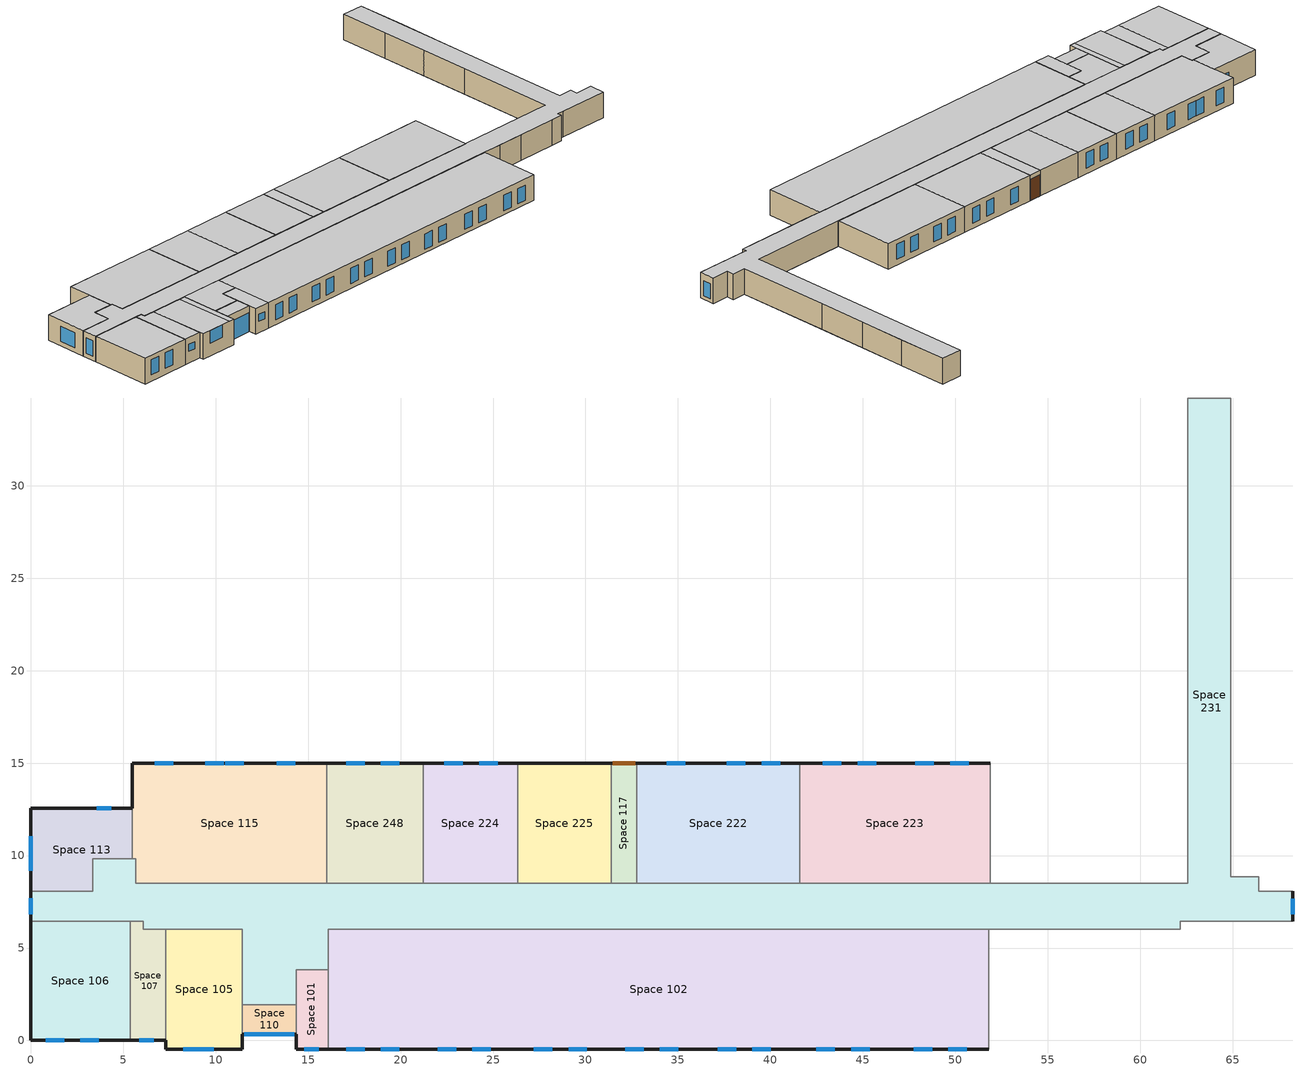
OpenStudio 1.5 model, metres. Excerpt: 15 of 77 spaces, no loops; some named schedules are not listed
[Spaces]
Space 101
 floor ground: 16.1,3.84 16.1,-0.46 14.37,-0.46 14.37,3.84 z0
 wall outside: 14.37,0.34 14.37,-0.46 16.1,-0.46 z0:2.7
 wall to Space 110: 14.37,1.94 14.37,0.34 z0:2.7
 wall to Space 231: 16.1,3.84 14.37,3.84 14.37,1.94 z0:2.7
 wall to Space 102: 16.1,-0.46 16.1,3.84 z0:2.7
 window: 14.8,-0.46 15.58,-0.46 z1.19:1.94
 ceiling to Space 235: 16.1,-0.46 16.1,3.84 14.37,3.84 14.37,-0.46 z2.7
Space 102
 floor ground: 51.82,6.01 51.82,-0.46 16.1,-0.46 16.1,6.01 z0
 wall outside: 16.1,-0.46 51.82,-0.46 z0:2.7
 wall to Space 231: 51.82,6.01 16.1,6.01 16.1,3.84 z0:2.7
 wall to Space 103: 51.82,-0.46 51.82,6.01 z0:2.7
 window: 29.08,-0.46 30.08,-0.46 / 27.2,-0.46 28.2,-0.46 z0.51:2.11; 32.15,-0.46 33.15,-0.46 / 44.37,-0.46 45.37,-0.46 / 34.03,-0.46 35.03,-0.46 / 49.63,-0.46 50.63,-0.46 / 42.49,-0.46 43.49,-0.46 / 47.75,-0.46 48.75,-0.46 z0.45:2.05; 17.05,-0.46 18.05,-0.46 / 18.93,-0.46 19.93,-0.46 z0.52:2.12; 22.01,-0.46 23.01,-0.46 / 23.89,-0.46 24.89,-0.46 z0.55:2.15; 37.15,-0.46 38.15,-0.46 / 39.03,-0.46 40.03,-0.46 z0.38:1.98
 ceiling to Space 235: 51.82,-0.46 51.82,6.01 16.1,6.01 16.1,-0.46 z2.7
Space 105
 floor ground: 11.45,6.01 11.45,-0.46 7.3,-0.46 7.3,6.01 z0
 wall outside: 7.3,0 7.3,-0.46 11.45,-0.46 11.45,0.34 z0:2.7
 wall to Space 107: 7.3,6.01 7.3,0 z0:2.7
 wall to Space 231: 11.45,1.94 11.45,6.01 7.3,6.01 z0:2.7
 wall to Space 110: 11.45,0.34 11.45,1.94 z0:2.7
 window: 8.26,-0.46 9.88,-0.46 z1.35:2.7
 ceiling to Space 127: 10.8,-0.46 10.8,6.01 7.3,6.01 7.3,-0.46 z2.7
 ceiling to Space 235: 11.45,-0.46 11.45,6.01 10.8,6.01 10.8,-0.46 z2.7
Space 106
 floor ground: 5.36,6.45 5.36,0 0,0 0,6.45 z0
 wall outside: 0,6.45 0,0 5.36,0 z0:2.7
 wall to Space 231: 5.36,6.45 0,6.45 z0:2.7
 wall to Space 107: 5.36,0 5.36,6.45 z0:2.7
 window: 0.8,0 1.8,0 / 2.68,0 3.68,0 z0.67:2.27
 ceiling to Space 130: 5.36,0 5.36,6.45 0,6.45 0,0 z2.7
Space 107
 floor ground: 6.09,6.45 6.09,6.01 7.3,6.01 7.3,0 5.36,0 5.36,6.45 z0
 wall outside: 5.36,0 7.3,0 z0:2.7
 wall to Space 231: 7.3,6.01 6.09,6.01 6.09,6.45 5.36,6.45 z0:2.7
 window: 5.87,0 6.65,0 z1.23:1.98
 ceiling to Space 131: 7.3,0 7.3,6.01 6.09,6.01 6.09,6.45 5.36,6.45 5.36,0 z2.7
Space 110
 floor ground: 14.37,1.94 14.37,0.34 11.45,0.34 11.45,1.94 z0
 wall outside: 11.45,0.34 14.37,0.34 z0:2.7
 wall to Space 231: 14.37,1.94 11.45,1.94 z0:2.7
 window: 11.56,0.34 14.26,0.34 z0:2
 ceiling to Space 235: 14.37,0.34 14.37,1.94 11.45,1.94 11.45,0.34 z2.7
Space 113
 floor ground: 5.49,12.56 5.49,9.83 3.34,9.83 3.34,8.07 0,8.07 0,12.56 z0
 wall outside: 5.49,12.56 0,12.56 0,8.07 z0:2.7
 wall to Space 115: 5.49,9.83 5.49,12.56 z0:2.7
 wall to Space 231: 0,8.07 3.34,8.07 3.34,9.83 5.49,9.83 z0:2.7
 window: 4.34,12.56 3.56,12.56 z0.91:1.66; 0,11.04 0,9.19 z0.48:2.08
 ceiling to Space 135: 3.34,8.07 3.34,9.83 5.49,9.83 5.49,12.56 0,12.56 0,8.07 z2.7
Space 115
 floor ground: 16,15.01 16,8.5 5.67,8.5 5.67,9.83 5.49,9.83 5.49,15.01 z0
 wall outside: 16,15.01 5.49,15.01 5.49,12.56 z0:2.7
 wall to Space 248: 16,8.5 16,15.01 z0:2.7
 wall to Space 231: 5.49,9.83 5.67,9.83 5.67,8.5 16,8.5 z0:2.7
 window: 11.53,15.01 10.53,15.01 / 7.72,15.01 6.72,15.01 / 10.43,15.01 9.43,15.01 / 14.31,15.01 13.31,15.01 z0.55:2.15
 ceiling to Space 137: 16,8.5 16,15.01 5.49,15.01 5.49,9.83 5.67,9.83 5.67,8.5 z2.7
Space 117
 floor ground: 32.78,15.01 32.78,8.5 31.4,8.5 31.4,15.01 z0
 wall outside: 32.78,15.01 31.4,15.01 z0:2.7
 wall to Space 222: 32.78,8.5 32.78,15.01 z0:2.7
 wall to Space 231: 31.4,8.5 32.78,8.5 z0:2.7
 wall to Space 225: 31.4,15.01 31.4,8.5 z0:2.7
 door: 32.68,15.01 31.48,15.01 z0:2.25
 ceiling to Space 220: 32.78,8.5 32.78,15.01 31.4,15.01 31.4,8.5 z2.7
Space 222
 floor ground: 41.58,15.01 41.58,8.5 32.78,8.5 32.78,15.01 z0
 wall outside: 41.58,15.01 32.78,15.01 z0:2.7
 wall to Space 223: 41.58,8.5 41.58,15.01 z0:2.7
 wall to Space 231: 32.78,8.5 41.58,8.5 z0:2.7
 window: 40.53,15.01 39.53,15.01 / 38.65,15.01 37.65,15.01 / 35.4,15.01 34.4,15.01 z0.55:2.15
 ceiling to Space 220: 41.58,8.5 41.58,15.01 32.78,15.01 32.78,8.5 z2.7
Space 223
 floor ground: 51.89,15.01 51.89,8.5 41.58,8.5 41.58,15.01 z0
 wall outside: 51.89,15.01 41.58,15.01 z0:2.7
 wall to Space 231: 41.58,8.5 51.89,8.5 z0:2.7
 wall to Space 119: 51.89,8.5 51.89,15.01 z0:2.7
 window: 48.84,15.01 47.84,15.01 / 50.72,15.01 49.72,15.01 z0.6:2.2; 45.72,15.01 44.72,15.01 / 43.84,15.01 42.84,15.01 z0.55:2.15
 ceiling to Space 220: 51.89,8.5 51.89,15.01 41.58,15.01 41.58,8.5 z2.7
Space 224
 floor ground: 26.32,15.01 26.32,8.5 21.22,8.5 21.22,15.01 z0
 wall outside: 26.32,15.01 21.22,15.01 z0:2.7
 wall to Space 231: 21.22,8.5 26.32,8.5 z0:2.7
 wall to Space 248: 21.22,15.01 21.22,8.5 z0:2.7
 wall to Space 225: 26.32,8.5 26.32,15.01 z0:2.7
 window: 25.25,15.01 24.25,15.01 / 23.37,15.01 22.37,15.01 z0.61:2.21
 ceiling to Space 220: 26.32,8.5 26.32,15.01 21.22,15.01 21.22,8.5 z2.7
Space 225
 floor ground: 31.4,15.01 31.4,8.5 26.32,8.5 26.32,15.01 z0
 wall outside: 31.4,15.01 26.32,15.01 z0:2.7
 wall to Space 231: 26.32,8.5 31.4,8.5 z0:2.7
 ceiling to Space 220: 31.4,8.5 31.4,15.01 26.32,15.01 26.32,8.5 z2.7
Space 231
 floor ground: 64.91,34.75 64.91,8.86 66.41,8.86 66.41,8.07 68.25,8.07 68.25,6.45 62.18,6.45 62.18,6.01 16.1,6.01 16.1,3.84 14.37,3.84 14.37,1.94 11.45,1.94 11.45,6.01 6.09,6.01 6.09,6.45 0,6.45 0,8.07 3.34,8.07 3.34,9.83 5.67,9.83 5.67,8.5 62.57,8.5 62.57,34.75 z0
 wall outside: 68.25,6.45 68.25,8.07 / 0,8.07 0,6.45 z0:2.7
 wall to Space 124: 64.91,29.43 64.91,34.75 z0:2.7
 wall to Space 122: 64.91,24.31 64.91,29.43 z0:2.7
 wall to Space 121: 64.91,19 64.91,24.31 z0:2.7
 wall to Space 114: 68.25,8.07 66.41,8.07 66.41,8.86 64.91,8.86 64.91,19 z0:2.7
 wall to Space 109: 62.9,6.45 68.25,6.45 z0:2.7
 wall to Space 233: 60.93,6.01 62.18,6.01 62.18,6.45 62.9,6.45 z0:2.7
 wall to Space 232: 56.8,6.01 60.93,6.01 z0:2.7
 wall to Space 103: 51.82,6.01 53.88,6.01 z0:2.7
 wall to Space 248: 21.22,8.5 16,8.5 z0:2.7
 wall to Space 119: 62.57,19 62.57,8.5 51.89,8.5 z0:2.7
 wall to Space 125: 62.57,34.75 62.57,29.44 z0:2.7
 wall to Space 126: 64.91,34.75 62.57,34.75 z0:2.7
 wall to Space 123: 62.57,29.44 62.57,24.32 z0:2.7
 wall to Space 234: 53.88,6.01 56.8,6.01 z0:2.7
 wall to Space 120: 62.57,24.32 62.57,19 z0:2.7
 window: 68.25,6.82 68.25,7.68 z0.36:1.96; 0,7.69 0,6.84 z0.45:2.05
 ceiling to Space 238: 62.18,6.01 62.18,6.45 68.25,6.45 68.25,8.07 66.41,8.07 66.41,8.86 64.91,8.86 64.91,34.75 62.57,34.75 62.57,8.5 5.67,8.5 5.67,9.83 3.34,9.83 3.34,8.07 0,8.07 0,6.45 6.09,6.45 6.09,6.01 z2.7
 ceiling to Space 235: 14.37,1.94 14.37,3.84 16.1,3.84 16.1,6.01 11.45,6.01 11.45,1.94 z2.7
Space 248
 floor ground: 21.22,15.01 21.22,8.5 16,8.5 16,15.01 z0
 wall outside: 21.22,15.01 16,15.01 z0:2.7
 window: 18.05,15.01 17.05,15.01 / 19.93,15.01 18.93,15.01 z0.61:2.21
 ceiling to Space 247: 21.22,8.5 21.22,15.01 16,15.01 16,8.5 z2.7
[Site]
Site 1: Latitude {deg}=53.53; Longitude {deg}=-114.1; Time Zone {hr}=-7; Elevation {m}=723
[Building]
B45 OR Quarters (Barracks): North Axis {deg}=-45; Nominal Floor to Floor Height {m}=3; Default Construction Set=Vintage 4 (Barracks); Default Schedule Set=NRCan Cold Lake Default Schedule Set (Barracks)
[ClimateZones]
Climate Zone Institution Name 1=ASHRAE; Climate Zone Document Name 1=ANSI/ASHRAE Standard 169; Climate Zone Document Year 1=2006; Climate Zone Institution Name 2=CEC; Climate Zone Document Name 2=California Climate Zone Descriptions; Climate Zone Document Year 2=1995
[SizingPeriod:DesignDay] Barometric Pressure {Pa}=92936; Wind Direction {deg}=180; Sky Clearness=0; Rain Indicator=0; Snow Indicator=0; Day of Month=21; Daylight Saving Time Indicator=0; Dry-Bulb Temperature Range Modifier Type=DefaultMultipliers
Name | Maximum Dry-Bulb Temperature {C} | Daily Dry-Bulb Temperature Range {deltaC} | Humidity Indicating Conditions at Maximum Dry-Bulb {BasedOnField A3} | Wind Speed {m/s} | Month | Day Type | Humidity Indicating Type | Solar Model Indicator | ASHRAE Taub | ASHRAE Taud
Edmonton Stony Plain Ann Clg .4% Condns DP=>MDB | 22.6 | 12 | 16.5 | 3.8 | 7 | SummerDesignDay | Dewpoint | ASHRAETau | 0.353 | 2.369
Edmonton Stony Plain Ann Clg .4% Condns DB=>MWB | 27.5 | 12 | 17.6 | 3.8 | 7 | SummerDesignDay | Wetbulb | ASHRAETau | 0.353 | 2.369
Edmonton Stony Plain Ann Htg 99.6% Condns DB | -32.5 | 0 | -32.5 | 1.9 | 1 | WinterDesignDay | Wetbulb | ASHRAEClearSky
Edmonton Stony Plain Ann Htg Wind 99.6% Condns WS=>MCDB | -5.8 | 0 | -5.8 | 11.6 | 1 | WinterDesignDay | Wetbulb | ASHRAEClearSky
[Construction]
000 ExtSlabCarpet 4in ClimateZone 1-8: MAT-CC05 4 HW CONCRETE, CP02 CARPET PAD
000 Interior Ceiling: 000 M11 100mm lightweight concrete, 000 F05 Ceiling air space resistance, 000 F16 Acoustic tile
000 Interior Floor: 000 F16 Acoustic tile, 000 F05 Ceiling air space resistance, 000 M11 100mm lightweight concrete
000 Interior Wall: 000 G01a 19mm gypsum board, 000 F04 Wall air space resistance, 000 G01a 19mm gypsum board
V4-Barracks Wall R18: V4-Barracks Wall mtl R18
V4-Barracks Roof R37: V4-Barracks Roof mtl R37
V4 Window R1.6: V4 Windows R1.6
V4 Door R4: V4 Door mtl R4
[Material]
Name | Roughness | Thickness | Conductivity | Density | Specific Heat | Thermal Absorptance | Solar Absorptance | Visible Absorptance
000 F16 Acoustic tile | MediumSmooth | 0.0191 | 0.06 | 368 | 590
000 G01a 19mm gypsum board | MediumSmooth | 0.019 | 0.16 | 800 | 1090
000 M11 100mm lightweight concrete | MediumRough | 0.1016 | 0.53 | 1280 | 840
MAT-CC05 4 HW CONCRETE | Rough | 0.1016 | 1.311 | 2240 | 836.8 | 0.9 | 0.7 | 0.7
V4-Barracks Wall mtl R18 | MediumRough | 0.141 | 0.045 | 265 | 836.8 | 0.9 | 0.7 | 0.7
V4-Barracks Roof mtl R37 | MediumRough | 0.3 | 0.045 | 265 | 836.8 | 0.9 | 0.7 | 0.7
V4 Door mtl R4 | MediumRough | 0.03169 | 0.045 | 265 | 836.8 | 0.9 | 0.7 | 0.7
[Material:AirGap]
Name | Thermal Resistance
000 F04 Wall air space resistance | 0.15
000 F05 Ceiling air space resistance | 0.18
[Material:NoMass]
CP02 CARPET PAD: Roughness=VeryRough; Thermal Resistance=0.2165; Thermal Absorptance=0.9; Solar Absorptance=0.7; Visible Absorptance=0.8
[DefaultConstructionSet]
Vintage 4 (Barracks): Default Exterior Surface Constructions=Default Surface Constructions 1; Default Interior Surface Constructions=Default Surface Constructions 2; Default Ground Contact Surface Constructions=Default Surface Constructions 3; Default Exterior SubSurface Constructions=Default Sub Surface Constructions 1; Default Interior SubSurface Constructions=Default Sub Surface Constructions 2
[DefaultSurfaceConstructions]
Name | Floor Construction | Wall Construction | Roof Ceiling Construction
Default Surface Constructions 1 | 000 ExtSlabCarpet 4in ClimateZone 1-8 | V4-Barracks Wall R18 | V4-Barracks Roof R37
Default Surface Constructions 2 | 000 Interior Floor | 000 Interior Wall | 000 Interior Ceiling
Default Surface Constructions 3 | 000 ExtSlabCarpet 4in ClimateZone 1-8 | 000 ExtSlabCarpet 4in ClimateZone 1-8 | 000 ExtSlabCarpet 4in ClimateZone 1-8
[DefaultSubSurfaceConstructions]
Name | Fixed Window Construction | Operable Window Construction | Door Construction | Glass Door Construction
Default Sub Surface Constructions 1 | V4 Window R1.6 | V4 Window R1.6 | V4 Door R4 | V4 Window R1.6
Default Sub Surface Constructions 2
[WindowMaterial:SimpleGlazingSystem]
V4 Windows R1.6: U-Factor {W/m2-K}=3.549; Solar Heat Gain Coefficient=0.6; Visible Transmittance=0.7
[ThermostatSetpoint:DualSetpoint] Heating Setpoint Temperature Schedule=Heating SP 21C
Name | Cooling Setpoint Temperature Schedule
Thermostat Setpoint Dual Setpoint 41; Thermostat Setpoint Dual Setpoint 42; Thermostat Setpoint Dual Setpoint 44; Thermostat Setpoint Dual Setpoint 45; Thermostat Setpoint Dual Setpoint 46 | Cooling Setpoint 24C
Thermostat Setpoint Dual Setpoint 51; Thermostat Setpoint Dual Setpoint 52; Thermostat Setpoint Dual Setpoint 55; Thermostat Setpoint Dual Setpoint 56; Thermostat Setpoint Dual Setpoint 59; Thermostat Setpoint Dual Setpoint 60 | Cooling SP 35C
[DesignSpecification:OutdoorAir] Outdoor Air Flow per Floor Area {m3/s-m2}=0
Name | Outdoor Air Flow per Person {m3/s-person} | Outdoor Air Flow Rate {m3/s}
MNECB-Bedroom-G-oa | 0.0075
MNECB-Washing-C-oa | 0.012
MNECB-Active Stairway-*-oa; MNECB-Active Storage Bulky-E-oa; MNECB-Corridors-*-oa | 0.025
MNECB-Mechanical/electrical room-*-oa | 0.025 | 0
MNECB-Toilet and Washrooms-*-oa | 0.03
[BuildingStory]
Building Story 1: Nominal Z Coordinate {m}=0; Nominal Floor to Floor Height {m}=2.7
[Space] Building Story=Building Story 1
Name | Space Type | Thermal Zone
Space 101 | Storage/Warehouse-Active Storage Bulky | GF-Storage
Space 102 | Dormitory-Bedroom | GF-Bdroom 16-18-20A-20B-20C-21-24
Space 105 | Service and Common-Active Stairway | GF-Stairs1
Space 106 | Dormitory-Bedroom | GF-Bdroom 27
Space 107 | Storage/Warehouse-Active Storage Bulky | GF-Storage 26
Space 110 | Service and Common-Corridors | GF-Entrance 1
Space 113 | Dormitory-Bedroom | GF-Bdroom 28
Space 115 | Service and Common-Toilet and Washrooms | GF-Washroom and Laundry 25-23
Space 117 | Service and Common-Corridors | GF-Corridor2
Space 222; Space 225 | Service and Common-Mechanical/electrical room | GF-Mech and Elec room 20
Space 223 | Dormitory-Bedroom | GF-Bdroom 17-19
Space 224 | Dormitory-Bedroom | GF-Bdroom 22
Space 231 | Service and Common-Corridors | GF-Corridor
Space 248 | Laundry-Washing | GF-Washroom and Laundry 25-23
[SpaceType] Default Schedule Set=NRCan Cold Lake Default Schedule Set (Barracks)
Name | Design Specification Outdoor Air Object
Dormitory-Bedroom | MNECB-Bedroom-G-oa
Laundry-Washing | MNECB-Washing-C-oa
Service and Common-Active Stairway | MNECB-Active Stairway-*-oa
Service and Common-Mechanical/electrical room | MNECB-Mechanical/electrical room-*-oa
Storage/Warehouse-Active Storage Bulky | MNECB-Active Storage Bulky-E-oa
Service and Common-Toilet and Washrooms | MNECB-Toilet and Washrooms-*-oa
Service and Common-Corridors | MNECB-Corridors-*-oa
[People:Definition] Number of People Calculation Method=Area/Person; Fraction Radiant=0.3
Name | Space Floor Area per Person {m2/person}
MNECBAdjusted-Active Stairway-sched-*-people_def; MNECBAdjusted-Active Storage Bulky-sched-E-people_def; MNECBAdjusted-Corridors-sched-*-people_def | 310
MNECBAdjusted-Bedroom-sched-G-people_def | 77.54
MNECBAdjusted-Mechanical/electrical room-sched-*-people_def | 627
MNECBAdjusted-Toilet and Washrooms-*-people_def | 93.04
MNECBAdjusted-Washing-sched-C-people_def | 62.02
[Lights]
Name | Lights Definition | Space or SpaceType
Lights 13 | MNECB-Bedroom-sched-G-lights_def | Dormitory-Bedroom
Lights 86 | MNECB-Washing-sched-C-lights_def | Laundry-Washing
Lights 1 | MNECB-Active Stairway-sched-*-lights_def | Service and Common-Active Stairway
Lights 48 | MNECB-Mechanical/electrical room-sched-*-lights_def | Service and Common-Mechanical/electrical room
Lights 2 | MNECB-Active Storage Bulky-sched-E-lights_def | Storage/Warehouse-Active Storage Bulky
Lights 85 | MNECB-Toilet and Washrooms-sched-*-lights_def | Service and Common-Toilet and Washrooms
Lights 21 | MNECB-Corridors-sched-*-lights_def | Service and Common-Corridors
[Lights:Definition] Design Level Calculation Method=Watts/Area
Name | Watts per Space Floor Area {W/m2}
MNECB-Bedroom-sched-G-lights_def | 11.8
MNECB-Washing-sched-C-lights_def | 9.7
MNECB-Active Stairway-sched-*-lights_def | 6.5
MNECB-Mechanical/electrical room-sched-*-lights_def | 7.5
MNECB-Active Storage Bulky-sched-E-lights_def | 3.2
MNECB-Toilet and Washrooms-sched-*-lights_def | 8.7
MNECB-Corridors-sched-*-lights_def | 8.6
[ElectricEquipment]
Name | Electric Equipment Definition | Space or SpaceType
Electric Equipment 14 | MNECB-Bedroom-sched-G-eq_elec_def | Dormitory-Bedroom
Electric Equipment 87 | MNECB-Washing-sched-C-eq_elec_def | Laundry-Washing
Electric Equipment 2 | MNECB-Active Stairway-sched-*-eq_elec_def | Service and Common-Active Stairway
Electric Equipment 49 | MNECB-Mechanical/electrical room-sched-*-eq_elec_def | Service and Common-Mechanical/electrical room
Electric Equipment 3 | MNECB-Active Storage Bulky-sched-E-eq_elec_def | Storage/Warehouse-Active Storage Bulky
Electric Equipment 85 | MNECB-Toilet and Washrooms-sched-*-eq_elec_def | Service and Common-Toilet and Washrooms
Electric Equipment 22 | MNECB-Corridors-sched-*-eq_elec_def | Service and Common-Corridors
[ElectricEquipment:Definition] Design Level Calculation Method=Watts/Area; Fraction Radiant=0
Name | Watts per Space Floor Area {W/m2}
MNECB-Bedroom-sched-G-eq_elec_def | 2.5
MNECB-Washing-sched-C-eq_elec_def | 20
MNECB-Active Stairway-sched-*-eq_elec_def; MNECB-Corridors-sched-*-eq_elec_def | 0
MNECB-Mechanical/electrical room-sched-*-eq_elec_def; MNECB-Active Storage Bulky-sched-E-eq_elec_def; MNECB-Toilet and Washrooms-sched-*-eq_elec_def | 1
[DefaultScheduleSet]
NRCan Cold Lake Default Schedule Set (Barracks): Hours of Operation Schedule=NRCan - Cold Lake - Default Fans (Barracks); Number of People Schedule=NRCan - Cold Lake - Default -People; People Activity Level Schedule=NRCan - Cold Lake - Default Activity; Lighting Schedule=NRCan - Cold Lake - Default Lights (Barracks); Electric Equipment Schedule=NRCan - Cold Lake - Default Equip (Barracks); Hot Water Equipment Schedule=NRCan - Cold Lake - Default Hot Water (Barracks)
[ThermalZone] Use Ideal Air Loads=No
Name | Thermostat
GF-Bdroom 28 | Thermostat Setpoint Dual Setpoint 46
GF-Bdroom 27 | Thermostat Setpoint Dual Setpoint 45
GF-Storage 26 | Thermostat Setpoint Dual Setpoint 59
GF-Stairs1 | Thermostat Setpoint Dual Setpoint 55
GF-Washroom and Laundry 25-23 | Thermostat Setpoint Dual Setpoint 60
GF-Bdroom 22 | Thermostat Setpoint Dual Setpoint 44
GF-Entrance 1 | Thermostat Setpoint Dual Setpoint 52
GF-Storage | Thermostat Setpoint Dual Setpoint 56
GF-Bdroom 16-18-20A-20B-20C-21-24 | Thermostat Setpoint Dual Setpoint 41
GF-Mech and Elec room 20; GF-Corridor2
GF-Bdroom 17-19 | Thermostat Setpoint Dual Setpoint 42
GF-Corridor | Thermostat Setpoint Dual Setpoint 51
[Sizing:Zone] Zone Cooling Design Supply Air Temperature {C}=14; Zone Heating Design Supply Air Temperature {C}=40; Zone Cooling Design Supply Air Humidity Ratio {kg-H2O/kg-air}=0.0085; Zone Heating Design Supply Air Humidity Ratio {kg-H2O/kg-air}=0.008; Heating Design Air Flow Method=DesignDay
GF-Mech and Elec room 20; GF-Corridor2; Attic
[SpaceInfiltration:DesignFlowRate] Schedule=Always On; Design Flow Rate Calculation Method=Flow/ExteriorArea; Design Flow Rate {m3/s}=0; Flow per Space Floor Area {m3/s-m2}=0; Flow per Exterior Surface Area {m3/s-m2}=0.0007
Name | Space or SpaceType
Space Infiltration Design Flow Rate 1 | Dormitory-Bedroom
Space Infiltration Design Flow Rate 2 | Laundry-Washing
Space Infiltration Design Flow Rate 3 | Service and Common-Active Stairway
Space Infiltration Design Flow Rate 4 | Service and Common-Corridors
Space Infiltration Design Flow Rate 5 | Service and Common-Mechanical/electrical room
Space Infiltration Design Flow Rate 6 | Service and Common-Toilet and Washrooms
Space Infiltration Design Flow Rate 7 | Storage/Warehouse-Active Storage Bulky
[Controller:WaterCoil] Action=Normal
Controller Water Coil 1; Controller Water Coil 2; Controller Water Coil 3; Controller Water Coil 4
[WaterUse:Equipment]
Bathroom Sink: Water Use Equipment Definition=Bathroom Sink Definition- Summer
[WaterUse:Equipment:Definition]
Bathroom Sink Definition- Summer: Peak Flow Rate {m3/s}=0.000374
[People]
Name | People Definition | Space or SpaceType | Number of People Schedule
People 1 | MNECBAdjusted-Bedroom-sched-G-people_def | Dormitory-Bedroom | NRCan - Cold Lake - Default -People
People 4 | MNECBAdjusted-Washing-sched-C-people_def | Laundry-Washing
People 5 | MNECBAdjusted-Active Stairway-sched-*-people_def | Service and Common-Active Stairway | NRCan - Cold Lake - Default -People
People 6 | MNECBAdjusted-Corridors-sched-*-people_def | Service and Common-Corridors | NRCan - Cold Lake - Default -People
People 7 | MNECBAdjusted-Mechanical/electrical room-sched-*-people_def | Service and Common-Mechanical/electrical room | NRCan - Cold Lake - Default -People
People 8 | MNECBAdjusted-Toilet and Washrooms-*-people_def | Service and Common-Toilet and Washrooms | NRCan - Cold Lake - Default -People
People 9 | MNECBAdjusted-Active Storage Bulky-sched-E-people_def | Storage/Warehouse-Active Storage Bulky | NRCan - Cold Lake - Default -People
[AvailabilityManager:Scheduled] Schedule=Always On Discrete
Availability Manager Scheduled 1; Availability Manager Scheduled 2; Availability Manager Scheduled 3
[Schedule:Ruleset]
Name | Default Day Schedule
NRCan - Cold Lake - Default Fans (Barracks) | Schedule Day 28
NRCan - Cold Lake - Default -People | Schedule Day 31
